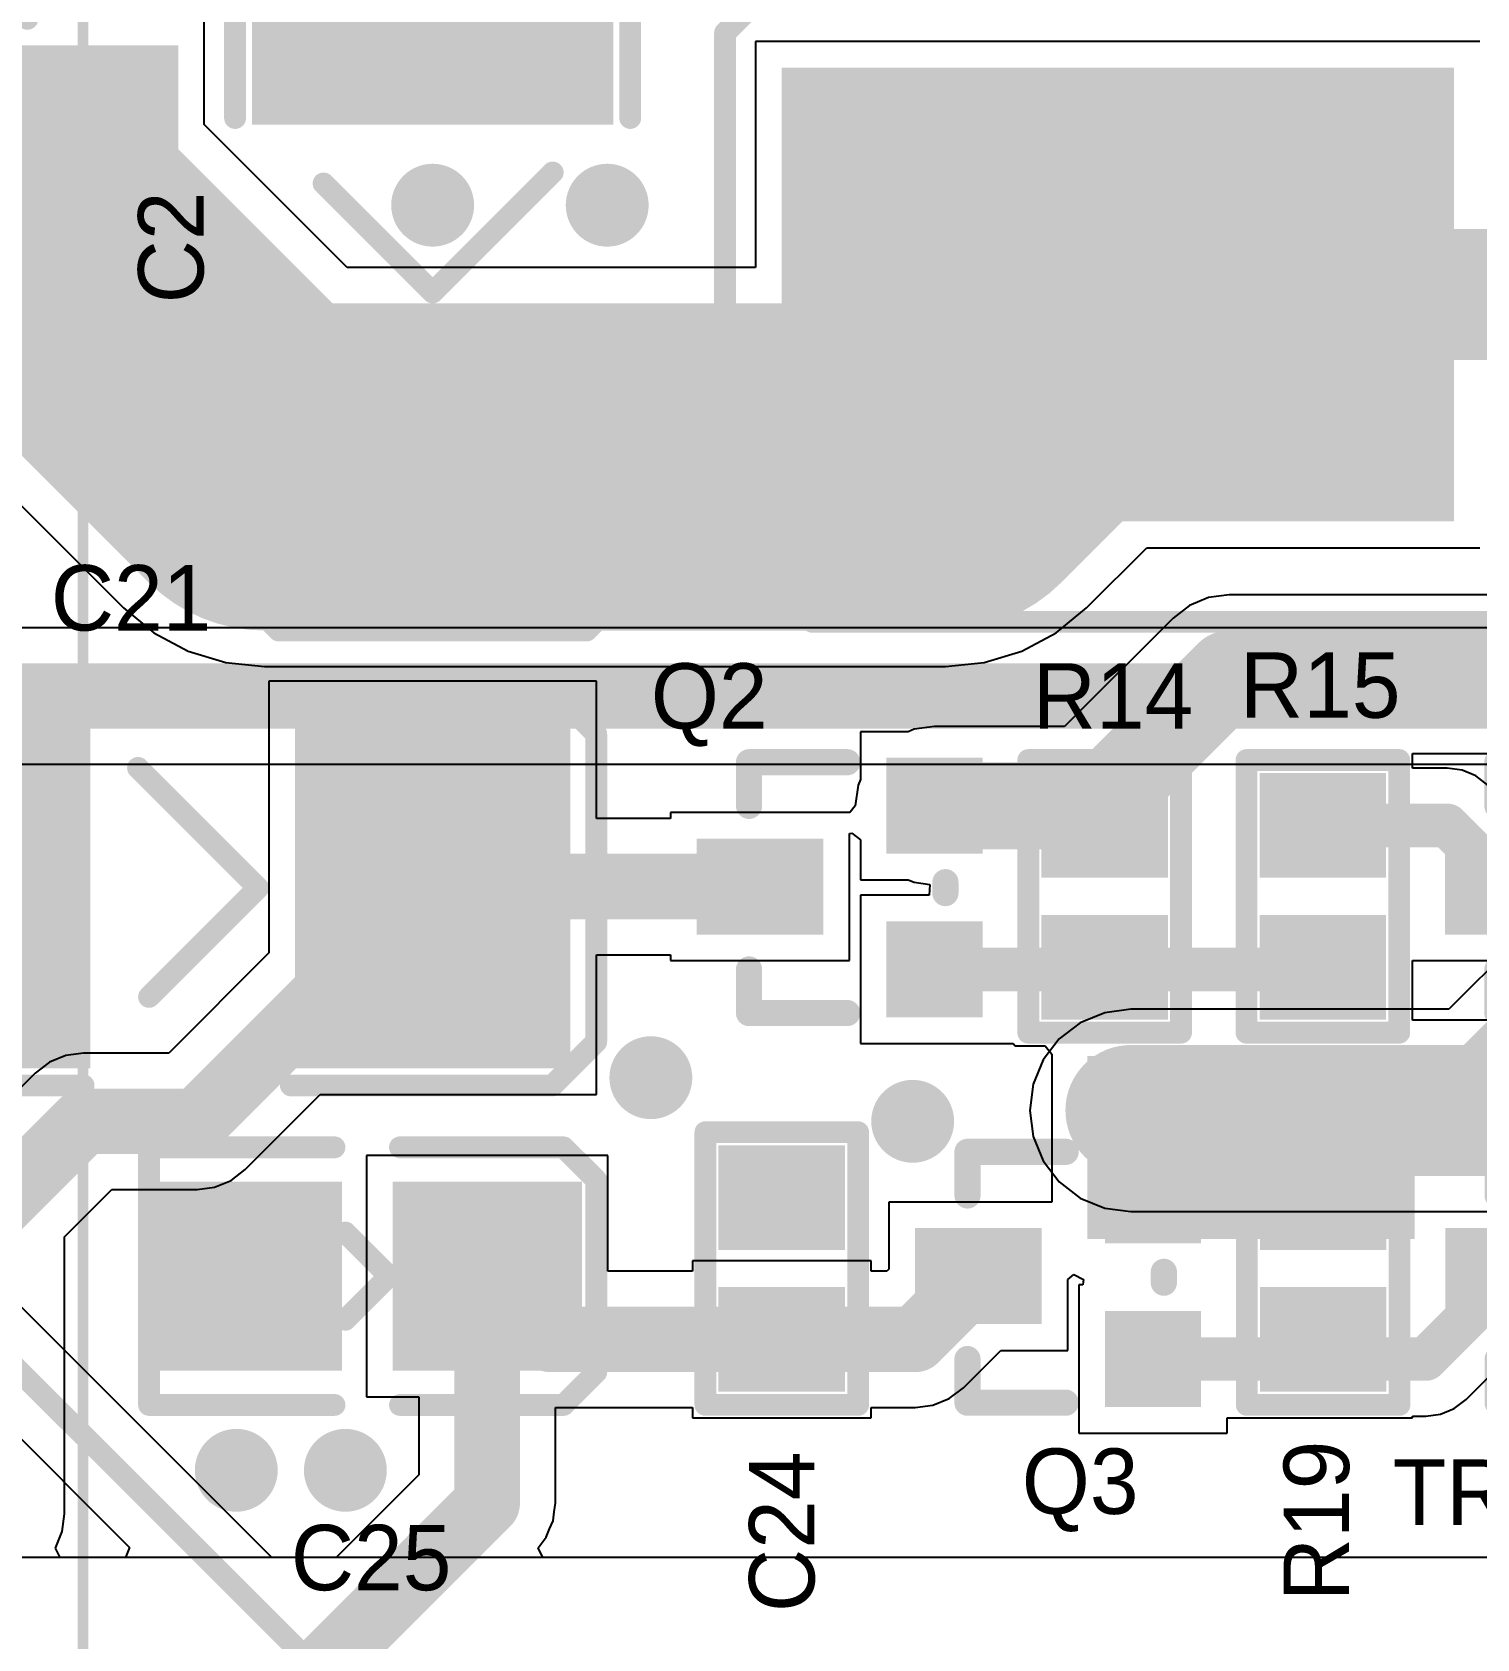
# Model space of a CAD drawing. Extents: x 1012 to 1122, y 1012 to 1122.
# Drawn here: x 1033.69 to 1050.51, y 1091.25 to 1109.96 of the extents above; entities that cross this region are included whole.
import ezdxf

# ---------------------------------------------------------------- set-up
doc = ezdxf.new("R2010")
doc.units = 0
doc.layers.get('0').update_dxf_attribs({"linetype": 'CONTINUOUS'})
for name, color, linetype in [('BOTTOMLAYER', 5, 'CONTINUOUS'), ('BOTTOMSOLDER', 6, 'CONTINUOUS'), ('MULTILAYER', 9, 'CONTINUOUS'), ('TOPLAYER', 1, 'CONTINUOUS'), ('TOPOVERLAY', 2, 'CONTINUOUS'), ('TOPPASTE', 8, 'CONTINUOUS'), ('TOPSOLDER', 216, 'CONTINUOUS')]:
    doc.layers.add(name, color=color, linetype=linetype)

# ---------------------------------------------------------------- blocks, each defined once
blk = doc.blocks.new('CD7343_14')
at = {"layer": 'TOPLAYER'}
for points in [[(-1.5, -2), (1.5, -2), (-1.5, 2), (1.5, 2)], [(4.088, -2), (7.088, -2), (4.088, 2), (7.088, 2)]]:
    blk.add_solid(points, dxfattribs=at)
at = {"layer": 'TOPOVERLAY', "const_width": 0.254}
for points in [[(-1.397, 2.3), (-1.905, 1.792)], [(-1.397, 2.3), (1.651, 2.3)], [(4.064, 2.3), (7.239, 2.3)], [(7.239, 2.3), (7.239, -2.3)], [(-1.905, 1.792), (-1.905, -1.792)], [(3.302, 1.27), (2.032, 0)], [(2.032, 0), (3.429, -1.397)], [(-1.905, -1.792), (-1.397, -2.3)], [(-1.397, -2.3), (1.651, -2.3)], [(4.064, -2.3), (7.239, -2.3)]]:
    blk.add_lwpolyline(points, dxfattribs=at)
at = {"layer": 'TOPOVERLAY', "const_width": 0.127}
for points in [[(-1.46, 2.3, 1), (-1.333, 2.3, 1)], [(-1.46, 2.3, 1), (-1.333, 2.3, 1)], [(1.587, 2.3, 1), (1.714, 2.3, 1)], [(4, 2.3, 1), (4.128, 2.3, 1)], [(7.176, 2.3, 1), (7.302, 2.3, 1)], [(7.176, 2.3, 1), (7.302, 2.3, 1)], [(-1.968, 1.792, 1), (-1.841, 1.792, 1)], [(-1.968, 1.792, 1), (-1.841, 1.792, 1)], [(3.239, 1.27, 1), (3.365, 1.27, 1)], [(1.968, 0, 1), (2.095, 0, 1)], [(1.968, 0, 1), (2.095, 0, 1)], [(3.365, -1.397, 1), (3.493, -1.397, 1)], [(-1.968, -1.792, 1), (-1.841, -1.792, 1)], [(-1.968, -1.792, 1), (-1.841, -1.792, 1)], [(-1.46, -2.3, 1), (-1.333, -2.3, 1)], [(-1.46, -2.3, 1), (-1.333, -2.3, 1)], [(1.587, -2.3, 1), (1.714, -2.3, 1)], [(4, -2.3, 1), (4.128, -2.3, 1)], [(7.176, -2.3, 1), (7.302, -2.3, 1)], [(7.176, -2.3, 1), (7.302, -2.3, 1)]]:
    blk.add_lwpolyline(points, format="xyb", close=True, dxfattribs=at)
at = {"layer": 'TOPPASTE'}
for points in [[(-1.5, -2), (1.5, -2), (-1.5, 2), (1.5, 2)], [(4.088, -2), (7.088, -2), (4.088, 2), (7.088, 2)]]:
    blk.add_solid(points, dxfattribs=at)
at = {"layer": 'TOPSOLDER'}
for points in [[(-1.602, -2.102), (1.602, -2.102), (-1.602, 2.102), (1.602, 2.102)], [(3.986, -2.102), (7.19, -2.102), (3.986, 2.102), (7.19, 2.102)]]:
    blk.add_solid(points, dxfattribs=at)
blk = doc.blocks.new('CD7343_33')
at = {"layer": 'TOPLAYER'}
for points in [[(-1.5, -2), (1.5, -2), (-1.5, 2), (1.5, 2)], [(4.088, -2), (7.088, -2), (4.088, 2), (7.088, 2)]]:
    blk.add_solid(points, dxfattribs=at)
at = {"layer": 'TOPOVERLAY', "const_width": 0.254}
for points in [[(-1.397, 2.3), (-1.905, 1.792)], [(1.651, 2.3), (-1.397, 2.3)], [(7.239, 2.3), (4.064, 2.3)], [(7.239, 2.3), (7.239, -2.3)], [(-1.905, 1.792), (-1.905, -1.792)], [(3.302, 1.27), (2.032, 0)], [(3.429, -1.397), (2.032, 0)], [(-1.397, -2.3), (-1.905, -1.792)], [(1.651, -2.3), (-1.397, -2.3)], [(7.239, -2.3), (4.064, -2.3)]]:
    blk.add_lwpolyline(points, dxfattribs=at)
at = {"layer": 'TOPOVERLAY', "const_width": 0.127}
for points in [[(-1.46, 2.3, 1), (-1.333, 2.3, 1)], [(-1.46, 2.3, 1), (-1.333, 2.3, 1)], [(1.587, 2.3, 1), (1.714, 2.3, 1)], [(4, 2.3, 1), (4.128, 2.3, 1)], [(7.176, 2.3, 1), (7.302, 2.3, 1)], [(7.176, 2.3, 1), (7.302, 2.3, 1)], [(-1.968, 1.792, 1), (-1.841, 1.792, 1)], [(-1.968, 1.792, 1), (-1.841, 1.792, 1)], [(3.239, 1.27, 1), (3.365, 1.27, 1)], [(1.968, 0, 1), (2.095, 0, 1)], [(1.968, 0, 1), (2.095, 0, 1)], [(3.365, -1.397, 1), (3.493, -1.397, 1)], [(-1.968, -1.792, 1), (-1.841, -1.792, 1)], [(-1.968, -1.792, 1), (-1.841, -1.792, 1)], [(-1.46, -2.3, 1), (-1.333, -2.3, 1)], [(-1.46, -2.3, 1), (-1.333, -2.3, 1)], [(1.587, -2.3, 1), (1.714, -2.3, 1)], [(4, -2.3, 1), (4.128, -2.3, 1)], [(7.176, -2.3, 1), (7.302, -2.3, 1)], [(7.176, -2.3, 1), (7.302, -2.3, 1)]]:
    blk.add_lwpolyline(points, format="xyb", close=True, dxfattribs=at)
at = {"layer": 'TOPPASTE'}
for points in [[(-1.5, -2), (1.5, -2), (-1.5, 2), (1.5, 2)], [(4.088, -2), (7.088, -2), (4.088, 2), (7.088, 2)]]:
    blk.add_solid(points, dxfattribs=at)
at = {"layer": 'TOPSOLDER'}
for points in [[(-1.602, -2.102), (1.602, -2.102), (-1.602, 2.102), (1.602, 2.102)], [(3.986, -2.102), (7.19, -2.102), (3.986, 2.102), (7.19, 2.102)]]:
    blk.add_solid(points, dxfattribs=at)
blk = doc.blocks.new('CC0603_36')
at = {"layer": 'TOPLAYER'}
for points in [[(-0.508, -0.635), (0.508, -0.635), (-0.508, 0.635), (0.508, 0.635)], [(1.143, -0.635), (2.159, -0.635), (1.143, 0.635), (2.159, 0.635)]]:
    blk.add_solid(points, dxfattribs=at)
at = {"layer": 'TOPOVERLAY', "const_width": 0.254}
for points in [[(-0.762, -0.889), (-0.762, 0.889)], [(-0.508, 0.889), (-0.762, 0.889)], [(2.413, 0.889), (-0.508, 0.889)], [(2.413, -0.889), (2.413, 0.889)], [(2.413, -0.889), (-0.762, -0.889)]]:
    blk.add_lwpolyline(points, dxfattribs=at)
at = {"layer": 'TOPOVERLAY', "const_width": 0.127}
for points in [[(-0.8255, 0.889, 1), (-0.6985, 0.889, 1)], [(-0.8255, 0.889, 1), (-0.6985, 0.889, 1)], [(-0.5715, 0.889, 1), (-0.4445, 0.889, 1)], [(-0.5715, 0.889, 1), (-0.4445, 0.889, 1)], [(2.3495, 0.889, 1), (2.4765, 0.889, 1)], [(2.3495, 0.889, 1), (2.4765, 0.889, 1)], [(-0.8255, -0.889, 1), (-0.6985, -0.889, 1)], [(-0.8255, -0.889, 1), (-0.6985, -0.889, 1)], [(2.3495, -0.889, 1), (2.4765, -0.889, 1)], [(2.3495, -0.889, 1), (2.4765, -0.889, 1)]]:
    blk.add_lwpolyline(points, format="xyb", close=True, dxfattribs=at)
at = {"layer": 'TOPPASTE'}
for points in [[(-0.508, -0.635), (0.508, -0.635), (-0.508, 0.635), (0.508, 0.635)], [(1.143, -0.635), (2.159, -0.635), (1.143, 0.635), (2.159, 0.635)]]:
    blk.add_solid(points, dxfattribs=at)
at = {"layer": 'TOPSOLDER'}
for points in [[(-0.6096, -0.7366), (0.6096, -0.7366), (-0.6096, 0.7366), (0.6096, 0.7366)], [(1.0414, -0.7366), (2.2606, -0.7366), (1.0414, 0.7366), (2.2606, 0.7366)]]:
    blk.add_solid(points, dxfattribs=at)
blk = doc.blocks.new('CB3528_37')
at = {"layer": 'TOPLAYER'}
for points in [[(-1, -1), (1, -1), (-1, 1), (1, 1)], [(1.794, -1), (3.794, -1), (1.794, 1), (3.794, 1)]]:
    blk.add_solid(points, dxfattribs=at)
at = {"layer": 'TOPOVERLAY', "const_width": 0.254}
for points in [[(-0.889, 1.5), (-1.27, 1.119)], [(1.016, 1.5), (-0.889, 1.5)], [(3.937, 1.5), (1.778, 1.5)], [(3.937, 1.5), (3.937, -1.5)], [(-1.27, 1.119), (-1.27, -1.119)], [(1.651, 0.508), (1.143, 0)], [(1.651, -0.508), (1.143, 0)], [(-0.889, -1.5), (-1.27, -1.119)], [(1.016, -1.5), (-0.889, -1.5)], [(3.937, -1.5), (1.778, -1.5)]]:
    blk.add_lwpolyline(points, dxfattribs=at)
at = {"layer": 'TOPOVERLAY', "const_width": 0.127}
for points in [[(-0.952, 1.5, 1), (-0.825, 1.5, 1)], [(-0.952, 1.5, 1), (-0.825, 1.5, 1)], [(0.952, 1.5, 1), (1.079, 1.5, 1)], [(1.714, 1.5, 1), (1.841, 1.5, 1)], [(3.873, 1.5, 1), (4, 1.5, 1)], [(3.873, 1.5, 1), (4, 1.5, 1)], [(-1.333, 1.119, 1), (-1.206, 1.119, 1)], [(-1.333, 1.119, 1), (-1.206, 1.119, 1)], [(1.587, 0.508, 1), (1.714, 0.508, 1)], [(1.079, 0, 1), (1.206, 0, 1)], [(1.079, 0, 1), (1.206, 0, 1)], [(1.587, -0.508, 1), (1.714, -0.508, 1)], [(-1.333, -1.119, 1), (-1.206, -1.119, 1)], [(-1.333, -1.119, 1), (-1.206, -1.119, 1)], [(-0.952, -1.5, 1), (-0.825, -1.5, 1)], [(-0.952, -1.5, 1), (-0.825, -1.5, 1)], [(0.952, -1.5, 1), (1.079, -1.5, 1)], [(1.714, -1.5, 1), (1.841, -1.5, 1)], [(3.873, -1.5, 1), (4, -1.5, 1)], [(3.873, -1.5, 1), (4, -1.5, 1)]]:
    blk.add_lwpolyline(points, format="xyb", close=True, dxfattribs=at)
at = {"layer": 'TOPPASTE'}
for points in [[(-1, -1), (1, -1), (-1, 1), (1, 1)], [(1.794, -1), (3.794, -1), (1.794, 1), (3.794, 1)]]:
    blk.add_solid(points, dxfattribs=at)
at = {"layer": 'TOPSOLDER'}
for points in [[(-1.102, -1.102), (1.102, -1.102), (-1.102, 1.102), (1.102, 1.102)], [(1.692, -1.102), (3.896, -1.102), (1.692, 1.102), (3.896, 1.102)]]:
    blk.add_solid(points, dxfattribs=at)
blk = doc.blocks.new('SLF6025_121')
at = {"layer": 'TOPLAYER'}
for points in [[(1, -1.25), (1, 1.25), (-1, -1.25), (-1, 1.25)], [(7, -1.25), (7, 1.25), (5, -1.25), (5, 1.25)]]:
    blk.add_solid(points, dxfattribs=at)
at = {"layer": 'TOPOVERLAY', "const_width": 0.254}
for points in [[(-0.2, 3.2), (-0.2, 2)], [(6.2, 3.2), (-0.2, 3.2)], [(6.2, 3.2), (6.2, 2)], [(-0.2, -2), (-0.2, -3.2)], [(6.2, -2), (6.2, -3.2)], [(6.2, -3.2), (-0.2, -3.2)]]:
    blk.add_lwpolyline(points, dxfattribs=at)
at = {"layer": 'TOPOVERLAY', "const_width": 0.127}
for points in [[(-0.263, 3.2, 1), (-0.136, 3.2, 1)], [(-0.263, 3.2, 1), (-0.136, 3.2, 1)], [(6.136, 3.2, 1), (6.263, 3.2, 1)], [(6.136, 3.2, 1), (6.263, 3.2, 1)], [(-0.263, 2, 1), (-0.136, 2, 1)], [(6.136, 2, 1), (6.263, 2, 1)], [(0.617, 1.701, 1), (0.744, 1.701, 1)], [(5.283, 1.662, 1), (5.41, 1.662, 1)], [(0.59, -1.662, 1), (0.717, -1.662, 1)], [(5.256, -1.701, 1), (5.383, -1.701, 1)], [(-0.263, -2, 1), (-0.136, -2, 1)], [(6.136, -2, 1), (6.263, -2, 1)], [(-0.263, -3.2, 1), (-0.136, -3.2, 1)], [(-0.263, -3.2, 1), (-0.136, -3.2, 1)], [(6.136, -3.2, 1), (6.263, -3.2, 1)], [(6.136, -3.2, 1), (6.263, -3.2, 1)]]:
    blk.add_lwpolyline(points, format="xyb", close=True, dxfattribs=at)
at = {"layer": 'TOPOVERLAY', "const_width": 0.254}
for points in [[(0.681, 1.701, -0.511919), (5.347, 1.662)], [(5.319, -1.701, -0.511919), (0.653, -1.662)]]:
    blk.add_lwpolyline(points, format="xyb", dxfattribs=at)
at = {"layer": 'TOPPASTE'}
for points in [[(1, -1.25), (1, 1.25), (-1, -1.25), (-1, 1.25)], [(7, -1.25), (7, 1.25), (5, -1.25), (5, 1.25)]]:
    blk.add_solid(points, dxfattribs=at)
at = {"layer": 'TOPSOLDER'}
for points in [[(1.102, -1.352), (1.102, 1.352), (-1.102, -1.352), (-1.102, 1.352)], [(7.102, -1.352), (7.102, 1.352), (4.898, -1.352), (4.898, 1.352)]]:
    blk.add_solid(points, dxfattribs=at)
blk = doc.blocks.new('TO_252_124')
at = {"layer": 'TOPLAYER'}
for points in [[(0, 3.81), (5.08, 3.81), (0, 11.43), (5.08, 11.43)], [(-0.762, -0.762), (0.762, -0.762), (-0.762, 0.762), (0.762, 0.762)], [(1.778, -0.762), (3.302, -0.762), (1.778, 0.762), (3.302, 0.762)], [(4.318, -0.762), (5.842, -0.762), (4.318, 0.762), (5.842, 0.762)]]:
    blk.add_solid(points, dxfattribs=at)
at = {"layer": 'TOPOVERLAY', "const_width": 0.254}
for points in [[(-0.254, 12.192), (-1.27, 11.176)], [(-0.254, 12.192), (5.588, 12.192)], [(5.588, 12.192), (6.35, 11.43)], [(6.35, 11.43), (6.35, 0)], [(-1.27, 11.176), (-1.27, 0)]]:
    blk.add_lwpolyline(points, dxfattribs=at)
at = {"layer": 'TOPOVERLAY', "const_width": 0.127}
for points in [[(-0.3175, 12.192, 1), (-0.1905, 12.192, 1)], [(-0.3175, 12.192, 1), (-0.1905, 12.192, 1)], [(5.5245, 12.192, 1), (5.6515, 12.192, 1)], [(5.5245, 12.192, 1), (5.6515, 12.192, 1)], [(6.2865, 11.43, 1), (6.4135, 11.43, 1)], [(6.2865, 11.43, 1), (6.4135, 11.43, 1)], [(-1.3335, 11.176, 1), (-1.2065, 11.176, 1)], [(-1.3335, 11.176, 1), (-1.2065, 11.176, 1)], [(-1.3335, 0, 1), (-1.2065, 0, 1)], [(6.2865, 0, 1), (6.4135, 0, 1)]]:
    blk.add_lwpolyline(points, format="xyb", close=True, dxfattribs=at)
at = {"layer": 'TOPPASTE'}
for points in [[(0, 3.81), (5.08, 3.81), (0, 11.43), (5.08, 11.43)], [(-0.762, -0.762), (0.762, -0.762), (-0.762, 0.762), (0.762, 0.762)], [(1.778, -0.762), (3.302, -0.762), (1.778, 0.762), (3.302, 0.762)], [(4.318, -0.762), (5.842, -0.762), (4.318, 0.762), (5.842, 0.762)]]:
    blk.add_solid(points, dxfattribs=at)
at = {"layer": 'TOPSOLDER'}
for points in [[(-0.1016, 3.7084), (5.1816, 3.7084), (-0.1016, 11.5316), (5.1816, 11.5316)], [(-0.8636, -0.8636), (0.8636, -0.8636), (-0.8636, 0.8636), (0.8636, 0.8636)], [(1.6764, -0.8636), (3.4036, -0.8636), (1.6764, 0.8636), (3.4036, 0.8636)], [(4.2164, -0.8636), (5.9436, -0.8636), (4.2164, 0.8636), (5.9436, 0.8636)]]:
    blk.add_solid(points, dxfattribs=at)
blk = doc.blocks.new('SOT_23W_125')
at = {"layer": 'TOPLAYER'}
for points in [[(0.508, 1.397), (1.422, 1.397), (0.508, 2.667), (1.422, 2.667)], [(-0.457, -0.457), (0.457, -0.457), (-0.457, 0.457), (0.457, 0.457)], [(1.448, -0.457), (2.362, -0.457), (1.448, 0.457), (2.362, 0.457)]]:
    blk.add_solid(points, dxfattribs=at)
at = {"layer": 'TOPOVERLAY', "const_width": 0.305}
for points in [[(-0.508, 2.159), (-0.508, 1.016)], [(-0.508, 2.159), (0, 2.159)], [(1.905, 2.159), (2.413, 2.159)], [(2.413, 2.159), (2.413, 1.016)], [(0.889, -0.127), (1.016, -0.127)]]:
    blk.add_lwpolyline(points, dxfattribs=at)
at = {"layer": 'TOPOVERLAY', "const_width": 0.152}
for points in [[(-0.585, 2.159, 1), (-0.432, 2.159, 1)], [(-0.585, 2.159, 1), (-0.432, 2.159, 1)], [(-0.077, 2.159, 1), (0.076, 2.159, 1)], [(1.828, 2.159, 1), (1.981, 2.159, 1)], [(2.336, 2.159, 1), (2.489, 2.159, 1)], [(2.336, 2.159, 1), (2.489, 2.159, 1)], [(-0.585, 1.016, 1), (-0.432, 1.016, 1)], [(2.336, 1.016, 1), (2.489, 1.016, 1)], [(0.812, -0.127, 1), (0.965, -0.127, 1)], [(0.939, -0.127, 1), (1.092, -0.127, 1)]]:
    blk.add_lwpolyline(points, format="xyb", close=True, dxfattribs=at)
at = {"layer": 'TOPPASTE'}
for points in [[(0.508, 1.397), (1.422, 1.397), (0.508, 2.667), (1.422, 2.667)], [(-0.457, -0.457), (0.457, -0.457), (-0.457, 0.457), (0.457, 0.457)], [(1.448, -0.457), (2.362, -0.457), (1.448, 0.457), (2.362, 0.457)]]:
    blk.add_solid(points, dxfattribs=at)
at = {"layer": 'TOPSOLDER'}
for points in [[(0.406, 1.295), (1.524, 1.295), (0.406, 2.769), (1.524, 2.769)], [(-0.559, -0.559), (0.559, -0.559), (-0.559, 0.559), (0.559, 0.559)], [(1.346, -0.559), (2.464, -0.559), (1.346, 0.559), (2.464, 0.559)]]:
    blk.add_solid(points, dxfattribs=at)
blk = doc.blocks.new('SOT_23W_126')
at = {"layer": 'TOPLAYER'}
for points in [[(0.508, 1.397), (1.422, 1.397), (0.508, 2.667), (1.422, 2.667)], [(-0.457, -0.457), (0.457, -0.457), (-0.457, 0.457), (0.457, 0.457)], [(1.448, -0.457), (2.362, -0.457), (1.448, 0.457), (2.362, 0.457)]]:
    blk.add_solid(points, dxfattribs=at)
at = {"layer": 'TOPOVERLAY', "const_width": 0.305}
for points in [[(-0.508, 2.159), (0, 2.159)], [(-0.508, 2.159), (-0.508, 1.016)], [(1.905, 2.159), (2.413, 2.159)], [(2.413, 2.159), (2.413, 1.016)], [(0.889, -0.127), (1.016, -0.127)]]:
    blk.add_lwpolyline(points, dxfattribs=at)
at = {"layer": 'TOPOVERLAY', "const_width": 0.152}
for points in [[(-0.585, 2.159, 1), (-0.432, 2.159, 1)], [(-0.585, 2.159, 1), (-0.432, 2.159, 1)], [(-0.077, 2.159, 1), (0.076, 2.159, 1)], [(1.828, 2.159, 1), (1.981, 2.159, 1)], [(2.336, 2.159, 1), (2.489, 2.159, 1)], [(2.336, 2.159, 1), (2.489, 2.159, 1)], [(-0.585, 1.016, 1), (-0.432, 1.016, 1)], [(2.336, 1.016, 1), (2.489, 1.016, 1)], [(0.812, -0.127, 1), (0.965, -0.127, 1)], [(0.939, -0.127, 1), (1.092, -0.127, 1)]]:
    blk.add_lwpolyline(points, format="xyb", close=True, dxfattribs=at)
at = {"layer": 'TOPPASTE'}
for points in [[(0.508, 1.397), (1.422, 1.397), (0.508, 2.667), (1.422, 2.667)], [(-0.457, -0.457), (0.457, -0.457), (-0.457, 0.457), (0.457, 0.457)], [(1.448, -0.457), (2.362, -0.457), (1.448, 0.457), (2.362, 0.457)]]:
    blk.add_solid(points, dxfattribs=at)
at = {"layer": 'TOPSOLDER'}
for points in [[(0.406, 1.295), (1.524, 1.295), (0.406, 2.769), (1.524, 2.769)], [(-0.559, -0.559), (0.559, -0.559), (-0.559, 0.559), (0.559, 0.559)], [(1.346, -0.559), (2.464, -0.559), (1.346, 0.559), (2.464, 0.559)]]:
    blk.add_solid(points, dxfattribs=at)
blk = doc.blocks.new('CC0603_140')
at = {"layer": 'TOPLAYER'}
for points in [[(-0.508, -0.635), (0.508, -0.635), (-0.508, 0.635), (0.508, 0.635)], [(1.143, -0.635), (2.159, -0.635), (1.143, 0.635), (2.159, 0.635)]]:
    blk.add_solid(points, dxfattribs=at)
at = {"layer": 'TOPOVERLAY', "const_width": 0.254}
for points in [[(-0.762, 0.889), (-0.508, 0.889)], [(-0.762, 0.889), (-0.762, -0.889)], [(-0.508, 0.889), (2.413, 0.889)], [(2.413, 0.889), (2.413, -0.889)], [(-0.762, -0.889), (2.413, -0.889)]]:
    blk.add_lwpolyline(points, dxfattribs=at)
at = {"layer": 'TOPOVERLAY', "const_width": 0.127}
for points in [[(-0.8255, 0.889, 1), (-0.6985, 0.889, 1)], [(-0.8255, 0.889, 1), (-0.6985, 0.889, 1)], [(-0.5715, 0.889, 1), (-0.4445, 0.889, 1)], [(-0.5715, 0.889, 1), (-0.4445, 0.889, 1)], [(2.3495, 0.889, 1), (2.4765, 0.889, 1)], [(2.3495, 0.889, 1), (2.4765, 0.889, 1)], [(-0.8255, -0.889, 1), (-0.6985, -0.889, 1)], [(-0.8255, -0.889, 1), (-0.6985, -0.889, 1)], [(2.3495, -0.889, 1), (2.4765, -0.889, 1)], [(2.3495, -0.889, 1), (2.4765, -0.889, 1)]]:
    blk.add_lwpolyline(points, format="xyb", close=True, dxfattribs=at)
at = {"layer": 'TOPPASTE'}
for points in [[(-0.508, -0.635), (0.508, -0.635), (-0.508, 0.635), (0.508, 0.635)], [(1.143, -0.635), (2.159, -0.635), (1.143, 0.635), (2.159, 0.635)]]:
    blk.add_solid(points, dxfattribs=at)
at = {"layer": 'TOPSOLDER'}
for points in [[(-0.6096, -0.7366), (0.6096, -0.7366), (-0.6096, 0.7366), (0.6096, 0.7366)], [(1.0414, -0.7366), (2.2606, -0.7366), (1.0414, 0.7366), (2.2606, 0.7366)]]:
    blk.add_solid(points, dxfattribs=at)
blk = doc.blocks.new('CC0603_141')
at = {"layer": 'TOPLAYER'}
for points in [[(-0.508, -0.635), (0.508, -0.635), (-0.508, 0.635), (0.508, 0.635)], [(1.143, -0.635), (2.159, -0.635), (1.143, 0.635), (2.159, 0.635)]]:
    blk.add_solid(points, dxfattribs=at)
at = {"layer": 'TOPOVERLAY', "const_width": 0.254}
for points in [[(-0.762, 0.889), (-0.762, -0.889)], [(-0.762, 0.889), (-0.508, 0.889)], [(-0.508, 0.889), (2.413, 0.889)], [(2.413, 0.889), (2.413, -0.889)], [(-0.762, -0.889), (2.413, -0.889)]]:
    blk.add_lwpolyline(points, dxfattribs=at)
at = {"layer": 'TOPOVERLAY', "const_width": 0.127}
for points in [[(-0.8255, 0.889, 1), (-0.6985, 0.889, 1)], [(-0.8255, 0.889, 1), (-0.6985, 0.889, 1)], [(-0.5715, 0.889, 1), (-0.4445, 0.889, 1)], [(-0.5715, 0.889, 1), (-0.4445, 0.889, 1)], [(2.3495, 0.889, 1), (2.4765, 0.889, 1)], [(2.3495, 0.889, 1), (2.4765, 0.889, 1)], [(-0.8255, -0.889, 1), (-0.6985, -0.889, 1)], [(-0.8255, -0.889, 1), (-0.6985, -0.889, 1)], [(2.3495, -0.889, 1), (2.4765, -0.889, 1)], [(2.3495, -0.889, 1), (2.4765, -0.889, 1)]]:
    blk.add_lwpolyline(points, format="xyb", close=True, dxfattribs=at)
at = {"layer": 'TOPPASTE'}
for points in [[(-0.508, -0.635), (0.508, -0.635), (-0.508, 0.635), (0.508, 0.635)], [(1.143, -0.635), (2.159, -0.635), (1.143, 0.635), (2.159, 0.635)]]:
    blk.add_solid(points, dxfattribs=at)
at = {"layer": 'TOPSOLDER'}
for points in [[(-0.6096, -0.7366), (0.6096, -0.7366), (-0.6096, 0.7366), (0.6096, 0.7366)], [(1.0414, -0.7366), (2.2606, -0.7366), (1.0414, 0.7366), (2.2606, 0.7366)]]:
    blk.add_solid(points, dxfattribs=at)
blk = doc.blocks.new('CC0603_145')
at = {"layer": 'TOPLAYER'}
for points in [[(-0.508, -0.635), (0.508, -0.635), (-0.508, 0.635), (0.508, 0.635)], [(1.143, -0.635), (2.159, -0.635), (1.143, 0.635), (2.159, 0.635)]]:
    blk.add_solid(points, dxfattribs=at)
at = {"layer": 'TOPOVERLAY', "const_width": 0.254}
for points in [[(-0.762, 0.889), (-0.762, -0.889)], [(-0.762, 0.889), (-0.508, 0.889)], [(-0.508, 0.889), (2.413, 0.889)], [(2.413, 0.889), (2.413, -0.889)], [(-0.762, -0.889), (2.413, -0.889)]]:
    blk.add_lwpolyline(points, dxfattribs=at)
at = {"layer": 'TOPOVERLAY', "const_width": 0.127}
for points in [[(-0.8255, 0.889, 1), (-0.6985, 0.889, 1)], [(-0.8255, 0.889, 1), (-0.6985, 0.889, 1)], [(-0.5715, 0.889, 1), (-0.4445, 0.889, 1)], [(-0.5715, 0.889, 1), (-0.4445, 0.889, 1)], [(2.3495, 0.889, 1), (2.4765, 0.889, 1)], [(2.3495, 0.889, 1), (2.4765, 0.889, 1)], [(-0.8255, -0.889, 1), (-0.6985, -0.889, 1)], [(-0.8255, -0.889, 1), (-0.6985, -0.889, 1)], [(2.3495, -0.889, 1), (2.4765, -0.889, 1)], [(2.3495, -0.889, 1), (2.4765, -0.889, 1)]]:
    blk.add_lwpolyline(points, format="xyb", close=True, dxfattribs=at)
at = {"layer": 'TOPPASTE'}
for points in [[(-0.508, -0.635), (0.508, -0.635), (-0.508, 0.635), (0.508, 0.635)], [(1.143, -0.635), (2.159, -0.635), (1.143, 0.635), (2.159, 0.635)]]:
    blk.add_solid(points, dxfattribs=at)
at = {"layer": 'TOPSOLDER'}
for points in [[(-0.6096, -0.7366), (0.6096, -0.7366), (-0.6096, 0.7366), (0.6096, 0.7366)], [(1.0414, -0.7366), (2.2606, -0.7366), (1.0414, 0.7366), (2.2606, 0.7366)]]:
    blk.add_solid(points, dxfattribs=at)
blk = doc.blocks.new('SOT_23W_230')
at = {"layer": 'TOPLAYER'}
for points in [[(0.508, 1.397), (1.422, 1.397), (0.508, 2.667), (1.422, 2.667)], [(-0.457, -0.457), (0.457, -0.457), (-0.457, 0.457), (0.457, 0.457)], [(1.448, -0.457), (2.362, -0.457), (1.448, 0.457), (2.362, 0.457)]]:
    blk.add_solid(points, dxfattribs=at)
at = {"layer": 'TOPOVERLAY', "const_width": 0.305}
for points in [[(-0.508, 2.159), (-0.508, 1.016)], [(-0.508, 2.159), (0, 2.159)], [(1.905, 2.159), (2.413, 2.159)], [(2.413, 2.159), (2.413, 1.016)], [(0.889, -0.127), (1.016, -0.127)]]:
    blk.add_lwpolyline(points, dxfattribs=at)
at = {"layer": 'TOPOVERLAY', "const_width": 0.152}
for points in [[(-0.585, 2.159, 1), (-0.432, 2.159, 1)], [(-0.585, 2.159, 1), (-0.432, 2.159, 1)], [(-0.077, 2.159, 1), (0.076, 2.159, 1)], [(1.828, 2.159, 1), (1.981, 2.159, 1)], [(2.336, 2.159, 1), (2.489, 2.159, 1)], [(2.336, 2.159, 1), (2.489, 2.159, 1)], [(-0.585, 1.016, 1), (-0.432, 1.016, 1)], [(2.336, 1.016, 1), (2.489, 1.016, 1)], [(0.812, -0.127, 1), (0.965, -0.127, 1)], [(0.939, -0.127, 1), (1.092, -0.127, 1)]]:
    blk.add_lwpolyline(points, format="xyb", close=True, dxfattribs=at)
at = {"layer": 'TOPPASTE'}
for points in [[(0.508, 1.397), (1.422, 1.397), (0.508, 2.667), (1.422, 2.667)], [(-0.457, -0.457), (0.457, -0.457), (-0.457, 0.457), (0.457, 0.457)], [(1.448, -0.457), (2.362, -0.457), (1.448, 0.457), (2.362, 0.457)]]:
    blk.add_solid(points, dxfattribs=at)
at = {"layer": 'TOPSOLDER'}
for points in [[(0.406, 1.295), (1.524, 1.295), (0.406, 2.769), (1.524, 2.769)], [(-0.559, -0.559), (0.559, -0.559), (-0.559, 0.559), (0.559, 0.559)], [(1.346, -0.559), (2.464, -0.559), (1.346, 0.559), (2.464, 0.559)]]:
    blk.add_solid(points, dxfattribs=at)
blk = doc.blocks.new('SOT_23W_231')
at = {"layer": 'TOPLAYER'}
for points in [[(0.508, 1.397), (1.422, 1.397), (0.508, 2.667), (1.422, 2.667)], [(-0.457, -0.457), (0.457, -0.457), (-0.457, 0.457), (0.457, 0.457)], [(1.448, -0.457), (2.362, -0.457), (1.448, 0.457), (2.362, 0.457)]]:
    blk.add_solid(points, dxfattribs=at)
at = {"layer": 'TOPOVERLAY', "const_width": 0.305}
for points in [[(-0.508, 2.159), (-0.508, 1.016)], [(-0.508, 2.159), (0, 2.159)], [(1.905, 2.159), (2.413, 2.159)], [(2.413, 2.159), (2.413, 1.016)], [(0.889, -0.127), (1.016, -0.127)]]:
    blk.add_lwpolyline(points, dxfattribs=at)
at = {"layer": 'TOPOVERLAY', "const_width": 0.152}
for points in [[(-0.585, 2.159, 1), (-0.432, 2.159, 1)], [(-0.585, 2.159, 1), (-0.432, 2.159, 1)], [(-0.077, 2.159, 1), (0.076, 2.159, 1)], [(1.828, 2.159, 1), (1.981, 2.159, 1)], [(2.336, 2.159, 1), (2.489, 2.159, 1)], [(2.336, 2.159, 1), (2.489, 2.159, 1)], [(-0.585, 1.016, 1), (-0.432, 1.016, 1)], [(2.336, 1.016, 1), (2.489, 1.016, 1)], [(0.812, -0.127, 1), (0.965, -0.127, 1)], [(0.939, -0.127, 1), (1.092, -0.127, 1)]]:
    blk.add_lwpolyline(points, format="xyb", close=True, dxfattribs=at)
at = {"layer": 'TOPPASTE'}
for points in [[(0.508, 1.397), (1.422, 1.397), (0.508, 2.667), (1.422, 2.667)], [(-0.457, -0.457), (0.457, -0.457), (-0.457, 0.457), (0.457, 0.457)], [(1.448, -0.457), (2.362, -0.457), (1.448, 0.457), (2.362, 0.457)]]:
    blk.add_solid(points, dxfattribs=at)
at = {"layer": 'TOPSOLDER'}
for points in [[(0.406, 1.295), (1.524, 1.295), (0.406, 2.769), (1.524, 2.769)], [(-0.559, -0.559), (0.559, -0.559), (-0.559, 0.559), (0.559, 0.559)], [(1.346, -0.559), (2.464, -0.559), (1.346, 0.559), (2.464, 0.559)]]:
    blk.add_solid(points, dxfattribs=at)

msp = doc.modelspace()

# ---------------------------------------------------------------- linework, layer by layer
at = {"layer": 'BOTTOMLAYER'}
for p, q in [((1060.798, 1103.027), (1021.232, 1103.027)), ((1021.561, 1101.439), (1062.228, 1101.439)), ((1052.505, 1100.907), (1050.183, 1098.585)), ((1046.175, 1098.545), (1045.891, 1098.428)), ((1046.48, 1098.585), (1046.175, 1098.545)), ((1050.183, 1098.585), (1046.48, 1098.585)), ((1045.891, 1098.428), (1045.647, 1098.24)), ((1045.647, 1098.24), (1045.459, 1097.996)), ((1045.459, 1097.996), (1045.342, 1097.712)), ((1045.342, 1097.712), (1045.302, 1097.407)), ((1045.302, 1097.407), (1045.342, 1097.102)), ((1045.342, 1097.102), (1045.459, 1096.818)), ((1045.459, 1096.818), (1045.647, 1096.574)), ((1045.647, 1096.574), (1045.891, 1096.386)), ((1045.891, 1096.386), (1046.175, 1096.269)), ((1046.175, 1096.269), (1046.48, 1096.229)), ((1046.48, 1096.229), (1050.671, 1096.229)), ((1036.48, 1092.2), (1032.936, 1095.744)), ((1032.167, 1094.974), (1034.824, 1092.317)), ((1034.824, 1092.317), (1034.775, 1092.2)), ((1034.775, 1092.2), (1017.763, 1092.2)), ((1051.206, 1092.2), (1036.48, 1092.2))]:
    msp.add_line(p, q, dxfattribs=at)
for points, const_width in [([(1038.161, 1107.948, 1), (1038.543, 1107.948, 1)], 0.381), ([(1040.194, 1107.948, 1), (1040.574, 1107.948, 1)], 0.381), ([(1040.701, 1097.788, 1), (1041.082, 1097.788, 1)], 0.381), ([(1046.099, 1097.407, 1), (1046.861, 1097.407, 1)], 0.762), ([(1050.29, 1097.407, 1), (1051.052, 1097.407, 1)], 0.762), ([(1050.29, 1097.407, 1), (1051.052, 1097.407, 1)], 0.762), ([(1048.626, 1097.636, 1), (1048.906, 1097.636, 1)], 0.279), ([(1043.749, 1097.28, 1), (1044.13, 1097.28, 1)], 0.381), ([(1046.34, 1097.407, 1), (1046.62, 1097.407, 1)], 0.279), ([(1047.356, 1097.407, 1), (1047.636, 1097.407, 1)], 0.279), ([(1049.896, 1097.28, 1), (1050.176, 1097.28, 1)], 0.279), ([(1035.876, 1093.216, 1), (1036.256, 1093.216, 1)], 0.381), ([(1037.146, 1093.216, 1), (1037.526, 1093.216, 1)], 0.381)]:
    msp.add_lwpolyline(points, format="xyb", close=True, dxfattribs=dict(at, const_width=const_width))
for points, const_width in [([(1021.232, 1102.233), (1062.228, 1102.233)], 0.762), ([(1050.671, 1097.407), (1053.338, 1100.074)], 1.524), ([(1046.48, 1097.407), (1050.671, 1097.407)], 1.524), ([(1032.256, 1095.654), (1048.918, 1078.992)], 0.254)]:
    msp.add_lwpolyline(points, dxfattribs=dict(at, const_width=const_width))
at = {"layer": 'BOTTOMSOLDER'}
for points, const_width in [([(1038.111, 1107.948, 1), (1038.593, 1107.948, 1)], 0.483), ([(1040.143, 1107.948, 1), (1040.625, 1107.948, 1)], 0.483), ([(1040.651, 1097.788, 1), (1041.133, 1097.788, 1)], 0.483), ([(1048.575, 1097.636, 1), (1048.957, 1097.636, 1)], 0.381), ([(1043.699, 1097.28, 1), (1044.181, 1097.28, 1)], 0.483), ([(1046.29, 1097.407, 1), (1046.67, 1097.407, 1)], 0.381), ([(1047.305, 1097.407, 1), (1047.687, 1097.407, 1)], 0.381), ([(1049.845, 1097.28, 1), (1050.226, 1097.28, 1)], 0.381), ([(1035.825, 1093.216, 1), (1036.307, 1093.216, 1)], 0.483), ([(1037.095, 1093.216, 1), (1037.577, 1093.216, 1)], 0.483)]:
    msp.add_lwpolyline(points, format="xyb", close=True, dxfattribs=dict(at, const_width=const_width))
at = {"layer": 'MULTILAYER'}
for points, const_width in [([(1038.161, 1107.948, 1), (1038.543, 1107.948, 1)], 0.381), ([(1040.194, 1107.948, 1), (1040.574, 1107.948, 1)], 0.381), ([(1040.701, 1097.788, 1), (1041.082, 1097.788, 1)], 0.381), ([(1048.626, 1097.636, 1), (1048.906, 1097.636, 1)], 0.279), ([(1043.749, 1097.28, 1), (1044.13, 1097.28, 1)], 0.381), ([(1046.34, 1097.407, 1), (1046.62, 1097.407, 1)], 0.279), ([(1047.356, 1097.407, 1), (1047.636, 1097.407, 1)], 0.279), ([(1049.896, 1097.28, 1), (1050.176, 1097.28, 1)], 0.279), ([(1035.876, 1093.216, 1), (1036.256, 1093.216, 1)], 0.381), ([(1037.146, 1093.216, 1), (1037.526, 1093.216, 1)], 0.381)]:
    msp.add_lwpolyline(points, format="xyb", close=True, dxfattribs=dict(at, const_width=const_width))
at = {"layer": 'TOPLAYER'}
for p, q in [((1035.694, 1108.886), (1035.694, 1110.112)), ((1050.544, 1109.853), (1042.111, 1109.853)), ((1042.111, 1109.853), (1042.111, 1107.223)), ((1037.358, 1107.223), (1035.694, 1108.886)), ((1042.111, 1107.223), (1037.358, 1107.223)), ((1031.807, 1106.204), (1034.754, 1103.258)), ((1045.963, 1103.258), (1046.666, 1103.96)), ((1046.666, 1103.96), (1050.544, 1103.96)), ((1047.384, 1103.378), (1047.254, 1103.324)), ((1047.623, 1103.409), (1047.384, 1103.378)), ((1052.779, 1103.409), (1047.623, 1103.409)), ((1047.623, 1103.409), (1047.623, 1103.409)), ((1034.754, 1103.258), (1034.754, 1103.258)), ((1034.754, 1103.258), (1035.106, 1102.969)), ((1045.611, 1102.969), (1045.963, 1103.258)), ((1047.162, 1103.286), (1046.971, 1103.139)), ((1047.254, 1103.324), (1047.162, 1103.286)), ((1035.106, 1102.969), (1035.507, 1102.754)), ((1045.21, 1102.754), (1045.611, 1102.969)), ((1046.971, 1103.139), (1045.708, 1101.876)), ((1046.971, 1103.139), (1046.971, 1103.139)), ((1035.507, 1102.754), (1035.943, 1102.622)), ((1035.943, 1102.622), (1036.396, 1102.577)), ((1044.321, 1102.577), (1044.774, 1102.622)), ((1044.774, 1102.622), (1045.21, 1102.754)), ((1036.396, 1102.577), (1036.396, 1102.577)), ((1036.396, 1102.577), (1044.321, 1102.577)), ((1040.258, 1102.404), (1036.446, 1102.404)), ((1036.446, 1102.404), (1036.446, 1099.24)), ((1040.258, 1100.808), (1040.258, 1102.404)), ((1044.321, 1102.577), (1044.321, 1102.577)), ((1043.956, 1101.845), (1043.889, 1101.817)), ((1044.194, 1101.876), (1043.956, 1101.845)), ((1045.708, 1101.876), (1044.194, 1101.876)), ((1043.889, 1101.817), (1043.331, 1101.817)), ((1043.331, 1101.817), (1043.331, 1101.259)), ((1049.757, 1101.391), (1049.757, 1101.565)), ((1049.757, 1101.565), (1054.989, 1101.565)), ((1050.163, 1101.391), (1049.757, 1101.391)), ((1050.336, 1101.368), (1050.163, 1101.391)), ((1050.163, 1101.391), (1050.163, 1101.391)), ((1050.496, 1101.302), (1050.336, 1101.368)), ((1050.634, 1101.196), (1050.496, 1101.302)), ((1043.304, 1101.193), (1043.272, 1100.954)), ((1043.331, 1101.259), (1043.304, 1101.193)), ((1043.272, 1100.954), (1043.214, 1100.879)), ((1041.121, 1100.808), (1040.258, 1100.808)), ((1043.204, 1100.877), (1041.121, 1100.877)), ((1041.121, 1100.877), (1041.121, 1100.808)), ((1043.214, 1100.879), (1043.204, 1100.877)), ((1043.204, 1100.877), (1043.204, 1100.877)), ((1043.204, 1100.877), (1043.204, 1100.877)), ((1043.204, 1100.631), (1043.233, 1100.636)), ((1043.204, 1099.151), (1043.204, 1100.631)), ((1043.233, 1100.636), (1043.331, 1100.556)), ((1043.331, 1100.556), (1043.331, 1100.091)), ((1043.331, 1100.091), (1043.889, 1100.091)), ((1043.889, 1100.091), (1043.956, 1100.063)), ((1043.956, 1100.063), (1044.138, 1100.039)), ((1044.138, 1100.039), (1044.13, 1099.912)), ((1044.13, 1099.912), (1043.331, 1099.912)), ((1043.331, 1099.912), (1043.331, 1098.186)), ((1036.446, 1099.24), (1035.28, 1098.074)), ((1040.258, 1097.591), (1040.258, 1099.22)), ((1040.258, 1099.22), (1041.121, 1099.22)), ((1041.121, 1099.22), (1041.121, 1099.151)), ((1041.121, 1099.151), (1043.204, 1099.151)), ((1049.757, 1098.456), (1049.757, 1099.151)), ((1049.757, 1099.151), (1049.833, 1099.151)), ((1049.833, 1099.151), (1049.833, 1099.151)), ((1049.833, 1099.151), (1051.916, 1099.151)), ((1051.052, 1098.456), (1049.757, 1098.456)), ((1043.331, 1098.186), (1045.058, 1098.186)), ((1045.058, 1098.186), (1045.058, 1098.186)), ((1045.058, 1098.186), (1045.108, 1098.186)), ((1045.108, 1098.186), (1045.134, 1098.16)), ((1045.134, 1098.16), (1045.134, 1098.16)), ((1045.134, 1098.16), (1045.481, 1098.16)), ((1045.481, 1098.16), (1045.561, 1098.061)), ((1033.891, 1097.968), (1033.726, 1097.842)), ((1034.082, 1098.047), (1033.891, 1097.968)), ((1034.288, 1098.074), (1034.082, 1098.047)), ((1035.28, 1098.074), (1034.288, 1098.074)), ((1045.561, 1098.061), (1045.558, 1098.042)), ((1045.558, 1098.042), (1045.558, 1096.34)), ((1033.726, 1097.842), (1032.71, 1096.826)), ((1033.726, 1097.842), (1033.726, 1097.842)), ((1036.17, 1096.718), (1037.043, 1097.591)), ((1037.043, 1097.591), (1040.258, 1097.591)), ((1040.393, 1096.883), (1037.581, 1096.883)), ((1037.581, 1096.883), (1037.581, 1094.07)), ((1040.393, 1095.534), (1040.393, 1096.883)), ((1036.006, 1096.592), (1036.17, 1096.718)), ((1034.066, 1095.935), (1034.617, 1096.486)), ((1034.617, 1096.486), (1035.609, 1096.486)), ((1035.609, 1096.486), (1035.814, 1096.513)), ((1035.609, 1096.486), (1035.609, 1096.486)), ((1035.814, 1096.513), (1036.006, 1096.592)), ((1045.558, 1096.34), (1043.663, 1096.34)), ((1043.663, 1096.34), (1043.663, 1095.559)), ((1034.066, 1092.708), (1034.066, 1095.935)), ((1041.375, 1095.534), (1040.393, 1095.534)), ((1043.457, 1095.654), (1041.375, 1095.654)), ((1041.375, 1095.654), (1041.375, 1095.534)), ((1043.457, 1095.534), (1043.457, 1095.654)), ((1043.639, 1095.534), (1043.457, 1095.534)), ((1043.663, 1095.559), (1043.639, 1095.534)), ((1045.746, 1095.439), (1045.816, 1095.496)), ((1045.816, 1095.496), (1045.928, 1095.436)), ((1045.746, 1094.613), (1045.746, 1095.439)), ((1045.922, 1095.375), (1045.873, 1095.375)), ((1045.873, 1095.375), (1045.873, 1093.648)), ((1045.928, 1095.436), (1045.922, 1095.375)), ((1044.53, 1094.178), (1044.965, 1094.613)), ((1044.965, 1094.613), (1045.746, 1094.613)), ((1050.383, 1094.041), (1050.955, 1094.613)), ((1044.365, 1094.052), (1044.53, 1094.178)), ((1037.581, 1094.07), (1038.193, 1094.07)), ((1038.193, 1094.07), (1038.193, 1093.164)), ((1044.174, 1093.973), (1044.365, 1094.052)), ((1050.245, 1093.935), (1050.383, 1094.041)), ((1039.781, 1092.835), (1039.781, 1093.946)), ((1039.781, 1093.946), (1041.375, 1093.946)), ((1041.375, 1093.946), (1041.375, 1093.826)), ((1041.375, 1093.826), (1043.457, 1093.826)), ((1043.457, 1093.826), (1043.457, 1093.946)), ((1043.457, 1093.946), (1043.968, 1093.946)), ((1043.968, 1093.946), (1044.174, 1093.973)), ((1043.968, 1093.946), (1043.968, 1093.946)), ((1047.6, 1093.648), (1047.6, 1093.826)), ((1047.6, 1093.826), (1047.676, 1093.826)), ((1047.676, 1093.826), (1047.676, 1093.826)), ((1047.676, 1093.826), (1049.759, 1093.826)), ((1049.759, 1093.826), (1049.759, 1093.846)), ((1049.759, 1093.846), (1049.912, 1093.846)), ((1049.912, 1093.846), (1050.084, 1093.868)), ((1049.912, 1093.846), (1049.912, 1093.846)), ((1050.084, 1093.868), (1050.245, 1093.935)), ((1045.873, 1093.648), (1047.6, 1093.648)), ((1038.193, 1093.164), (1037.229, 1092.2)), ((1034.039, 1092.502), (1034.066, 1092.708)), ((1039.754, 1092.629), (1039.768, 1092.732)), ((1039.768, 1092.732), (1039.781, 1092.835)), ((1039.781, 1092.835), (1039.781, 1092.835)), ((1033.96, 1092.311), (1034.039, 1092.502)), ((1039.675, 1092.438), (1039.714, 1092.534)), ((1039.714, 1092.534), (1039.754, 1092.629)), ((1034.014, 1092.2), (1033.96, 1092.311)), ((1039.58, 1092.314), (1039.675, 1092.438)), ((1039.636, 1092.2), (1039.58, 1092.314)), ((1037.229, 1092.2), (1034.014, 1092.2)), ((1051.052, 1092.2), (1039.636, 1092.2))]:
    msp.add_line(p, q, dxfattribs=at)
for points, const_width in [([(1033.45, 1107.846), (1036.396, 1104.9)], 3.81), ([(1044.321, 1104.9), (1046.328, 1106.907)], 3.81), ([(1046.328, 1106.907), (1053.948, 1106.907)], 1.524), ([(1036.396, 1104.9), (1044.321, 1104.9)], 3.81), ([(1046.09, 1100.954), (1047.623, 1102.487)], 1.016), ([(1047.623, 1102.487), (1054.989, 1102.487)], 1.016), ([(1044.194, 1100.954), (1046.09, 1100.954)], 1.016), ([(1048.715, 1100.725), (1050.163, 1100.725)], 0.508), ([(1050.163, 1100.725), (1050.874, 1100.014)], 0.508), ([(1035.609, 1097.28), (1038.343, 1100.014)], 0.762), ([(1038.343, 1100.014), (1042.162, 1100.014)], 0.762), ([(1044.194, 1099.049), (1048.69, 1099.049)], 0.508), ([(1033.272, 1096.264), (1034.288, 1097.28)], 0.762), ([(1034.288, 1097.28), (1035.609, 1097.28)], 0.762), ([(1046.737, 1096.417), (1048.692, 1096.417)], 1.016), ([(1038.987, 1095.477), (1039.724, 1094.74)], 0.762), ([(1038.987, 1092.835), (1038.987, 1095.477)], 0.762), ([(1043.968, 1094.74), (1044.705, 1095.477)], 0.762), ([(1049.912, 1094.512), (1050.877, 1095.477)], 0.508), ([(1039.724, 1094.74), (1043.968, 1094.74)], 0.762), ([(1046.737, 1094.512), (1049.912, 1094.512)], 0.508), ([(1036.574, 1090.422), (1038.987, 1092.835)], 0.762)]:
    msp.add_lwpolyline(points, dxfattribs=dict(at, const_width=const_width))
for points, const_width in [([(1032.497, 1107.846, 1), (1034.402, 1107.846, 1)], 1.905), ([(1045.375, 1106.907, 1), (1047.28, 1106.907, 1)], 1.905), ([(1038.161, 1107.948, 1), (1038.543, 1107.948, 1)], 0.381), ([(1040.194, 1107.948, 1), (1040.574, 1107.948, 1)], 0.381), ([(1045.947, 1106.907, 1), (1046.709, 1106.907, 1)], 0.762), ([(1035.444, 1104.9, 1), (1037.349, 1104.9, 1)], 1.905), ([(1035.444, 1104.9, 1), (1037.349, 1104.9, 1)], 1.905), ([(1043.369, 1104.9, 1), (1045.274, 1104.9, 1)], 1.905), ([(1043.369, 1104.9, 1), (1045.274, 1104.9, 1)], 1.905), ([(1047.369, 1102.487, 1), (1047.877, 1102.487, 1)], 0.508), ([(1047.369, 1102.487, 1), (1047.877, 1102.487, 1)], 0.508), ([(1043.94, 1100.954, 1), (1044.448, 1100.954, 1)], 0.508), ([(1045.836, 1100.954, 1), (1046.344, 1100.954, 1)], 0.508), ([(1045.836, 1100.954, 1), (1046.344, 1100.954, 1)], 0.508), ([(1048.588, 1100.725, 1), (1048.842, 1100.725, 1)], 0.254), ([(1050.036, 1100.725, 1), (1050.29, 1100.725, 1)], 0.254), ([(1050.036, 1100.725, 1), (1050.29, 1100.725, 1)], 0.254), ([(1038.152, 1100.014, 1), (1038.533, 1100.014, 1)], 0.381), ([(1038.152, 1100.014, 1), (1038.533, 1100.014, 1)], 0.381), ([(1041.972, 1100.014, 1), (1042.353, 1100.014, 1)], 0.381), ([(1044.067, 1099.049, 1), (1044.321, 1099.049, 1)], 0.254), ([(1048.563, 1099.049, 1), (1048.817, 1099.049, 1)], 0.254), ([(1040.701, 1097.788, 1), (1041.082, 1097.788, 1)], 0.381), ([(1048.626, 1097.636, 1), (1048.906, 1097.636, 1)], 0.279), ([(1034.098, 1097.28, 1), (1034.478, 1097.28, 1)], 0.381), ([(1034.098, 1097.28, 1), (1034.478, 1097.28, 1)], 0.381), ([(1035.418, 1097.28, 1), (1035.799, 1097.28, 1)], 0.381), ([(1035.418, 1097.28, 1), (1035.799, 1097.28, 1)], 0.381), ([(1043.749, 1097.28, 1), (1044.13, 1097.28, 1)], 0.381), ([(1046.34, 1097.407, 1), (1046.62, 1097.407, 1)], 0.279), ([(1047.356, 1097.407, 1), (1047.636, 1097.407, 1)], 0.279), ([(1049.896, 1097.28, 1), (1050.176, 1097.28, 1)], 0.279), ([(1046.483, 1096.417, 1), (1046.991, 1096.417, 1)], 0.508), ([(1048.438, 1096.417, 1), (1048.946, 1096.417, 1)], 0.508), ([(1038.796, 1095.477, 1), (1039.178, 1095.477, 1)], 0.381), ([(1038.796, 1095.477, 1), (1039.178, 1095.477, 1)], 0.381), ([(1044.514, 1095.477, 1), (1044.895, 1095.477, 1)], 0.381), ([(1039.533, 1094.74, 1), (1039.914, 1094.74, 1)], 0.381), ([(1039.533, 1094.74, 1), (1039.914, 1094.74, 1)], 0.381), ([(1043.778, 1094.74, 1), (1044.159, 1094.74, 1)], 0.381), ([(1043.778, 1094.74, 1), (1044.159, 1094.74, 1)], 0.381), ([(1046.61, 1094.512, 1), (1046.864, 1094.512, 1)], 0.254), ([(1049.785, 1094.512, 1), (1050.039, 1094.512, 1)], 0.254), ([(1049.785, 1094.512, 1), (1050.039, 1094.512, 1)], 0.254), ([(1035.876, 1093.216, 1), (1036.256, 1093.216, 1)], 0.381), ([(1037.146, 1093.216, 1), (1037.526, 1093.216, 1)], 0.381), ([(1038.796, 1092.835, 1), (1039.178, 1092.835, 1)], 0.381), ([(1038.796, 1092.835, 1), (1039.178, 1092.835, 1)], 0.381)]:
    msp.add_lwpolyline(points, format="xyb", close=True, dxfattribs=dict(at, const_width=const_width))
for points in [[(1045.972, 1095.908), (1049.782, 1095.908), (1045.972, 1098.042), (1049.782, 1098.042)], [(1049.528, 1096.772), (1051.052, 1096.772), (1049.528, 1098.042), (1051.052, 1098.042)]]:
    msp.add_solid(points, dxfattribs=at)
at = {"layer": 'TOPOVERLAY', "const_width": 0.127}
msp.add_lwpolyline([(1034.282, 1059.658), (1034.282, 1116.658)], dxfattribs=at)
at = {"layer": 'TOPSOLDER'}
for points, const_width in [([(1038.111, 1107.948, 1), (1038.593, 1107.948, 1)], 0.483), ([(1040.143, 1107.948, 1), (1040.625, 1107.948, 1)], 0.483), ([(1040.651, 1097.788, 1), (1041.133, 1097.788, 1)], 0.483), ([(1048.575, 1097.636, 1), (1048.957, 1097.636, 1)], 0.381), ([(1043.699, 1097.28, 1), (1044.181, 1097.28, 1)], 0.483), ([(1046.29, 1097.407, 1), (1046.67, 1097.407, 1)], 0.381), ([(1047.305, 1097.407, 1), (1047.687, 1097.407, 1)], 0.381), ([(1049.845, 1097.28, 1), (1050.226, 1097.28, 1)], 0.381), ([(1035.825, 1093.216, 1), (1036.307, 1093.216, 1)], 0.483), ([(1037.095, 1093.216, 1), (1037.577, 1093.216, 1)], 0.483)]:
    msp.add_lwpolyline(points, format="xyb", close=True, dxfattribs=dict(at, const_width=const_width))

# ---------------------------------------------------------------- block references
for name, p, rotation in [('CD7343_14', (1038.352, 1104.9), 90), ('SLF6025_121', (1034.288, 1108.456), 180), ('TO_252_124', (1053.948, 1104.367), 90), ('CD7343_33', (1038.352, 1099.998), 180), ('SOT_23W_125', (1044.194, 1099.049), 90), ('CC0603_140', (1046.175, 1099.074), 90), ('CC0603_141', (1048.715, 1099.074), 90), ('SOT_23W_230', (1052.906, 1099.049), 90), ('CC0603_36', (1042.416, 1096.391), 270), ('CC0603_145', (1048.718, 1094.74), 90), ('CB3528_37', (1038.987, 1095.477), 180), ('SOT_23W_126', (1046.737, 1094.512), 90), ('SOT_23W_231', (1052.909, 1094.512), 90)]:
    msp.add_blockref(name, p, dxfattribs=dict(rotation=rotation))

# ---------------------------------------------------------------- texts
at = {"layer": 'TOPOVERLAY'}
for s, p in [('C2', (1035.685, 1106.805)), ('R19', (1049.02, 1091.692)), ('C24', (1042.797, 1091.565))]:
    msp.add_text(s, height=0.762, rotation=90, dxfattribs=at).set_placement(p)
for s, p in [('C21', (1033.907, 1102.995)), ('Q2', (1040.892, 1101.852)), ('R14', (1045.337, 1101.852)), ('R15', (1047.75, 1101.979)), ('Q3', (1045.21, 1092.708)), ('TR3', (1049.528, 1092.581)), ('C25', (1036.701, 1091.819))]:
    msp.add_text(s, height=0.762, dxfattribs=at).set_placement(p)

doc.saveas('drawing.dxf')
